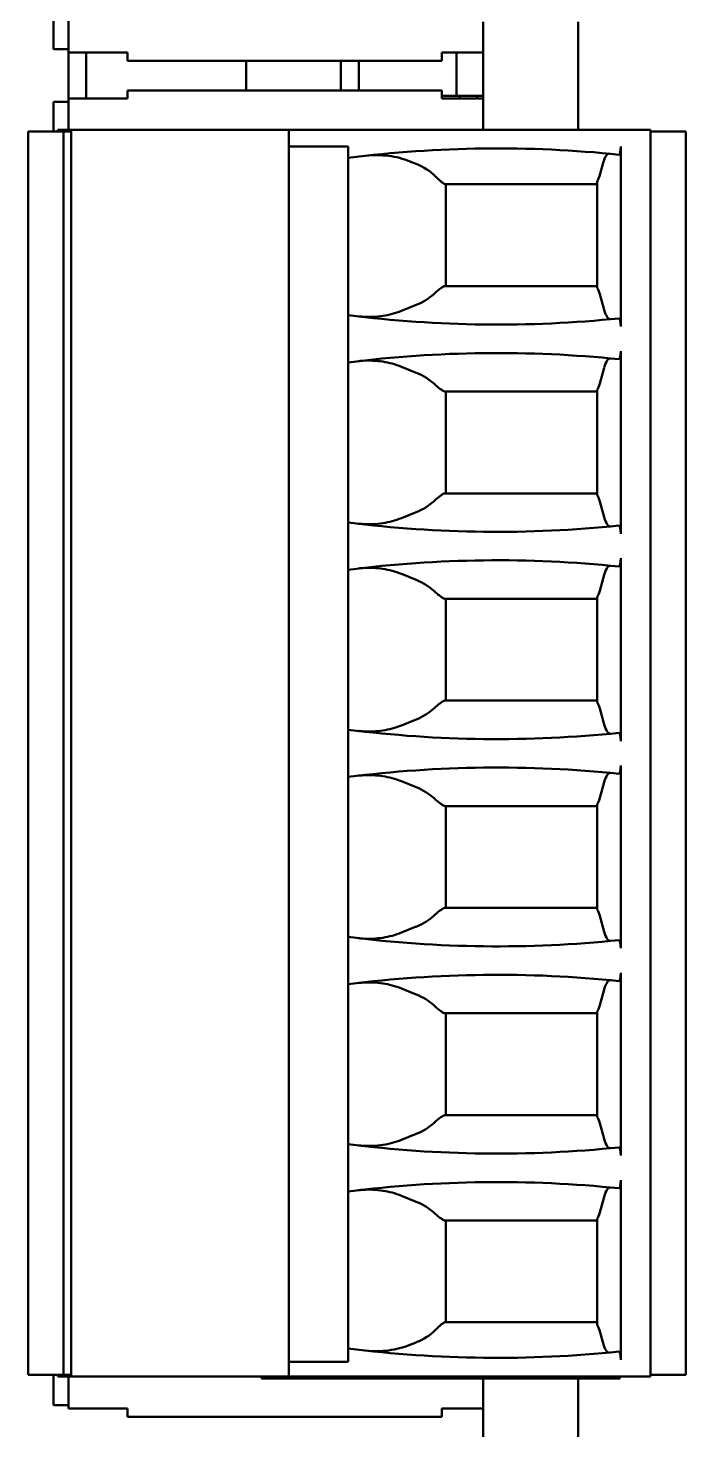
# Model space of a CAD drawing. Header units: millimetres. Extents: x 3100 to 5091, y 868 to 1900.
# Drawn here: x 3445.26 to 3456.36, y 1621.35 to 1645.03 of the extents above; entities that cross this region are included whole.
import ezdxf

# ---------------------------------------------------------------- set-up
doc = ezdxf.new("R2010")
doc.units = ezdxf.units.MM
doc.header["$LTSCALE"] = 1.8
doc.layers.add('외형선(ISO)', color=7, linetype='Continuous', lineweight=50)

msp = doc.modelspace()

# ---------------------------------------------------------------- linework, layer by layer
at = {"layer": '외형선(ISO)'}
for p, q in [((3445.69, 1645.191), (3445.69, 1644.672)), ((3445.94, 1644.617), (3445.94, 1645.161)), ((3452.94, 1644.616), (3452.94, 1645.131)), ((3454.54, 1645.131), (3454.54, 1643.311)), ((3445.94, 1644.672), (3445.69, 1644.672)), ((3445.94, 1644.617), (3445.94, 1643.835)), ((3446.04, 1644.616), (3446.94, 1644.616)), ((3446.24, 1644.616), (3446.24, 1643.837)), ((3446.94, 1644.476), (3446.94, 1644.616)), ((3446.94, 1644.476), (3452.24, 1644.476)), ((3448.94, 1644.476), (3448.94, 1643.976)), ((3450.54, 1644.476), (3450.54, 1643.976)), ((3450.84, 1644.476), (3450.84, 1643.976)), ((3452.24, 1644.616), (3452.94, 1644.616)), ((3452.24, 1644.616), (3452.24, 1644.476)), ((3452.49, 1644.616), (3452.49, 1643.886)), ((3452.94, 1643.837), (3452.94, 1644.616)), ((3446.94, 1643.976), (3452.24, 1643.976)), ((3446.94, 1643.837), (3446.94, 1643.976)), ((3452.24, 1643.976), (3452.24, 1643.837)), ((3445.69, 1643.781), (3445.94, 1643.781)), ((3445.69, 1643.781), (3445.69, 1643.281)), ((3445.94, 1643.311), (3445.94, 1643.835)), ((3446.94, 1643.837), (3446.04, 1643.837)), ((3452.49, 1643.886), (3452.24, 1643.886)), ((3452.94, 1643.837), (3452.24, 1643.837)), ((3452.94, 1643.886), (3452.49, 1643.886)), ((3452.54, 1643.886), (3452.54, 1643.837)), ((3452.84, 1643.837), (3452.84, 1643.886)), ((3452.94, 1643.311), (3452.94, 1643.837)), ((3445.26, 1643.281), (3445.86, 1643.281)), ((3445.26, 1643.281), (3445.26, 1622.286)), ((3445.986, 1643.311), (3445.76, 1643.311)), ((3445.76, 1643.281), (3445.76, 1643.311)), ((3445.86, 1643.281), (3445.986, 1643.281)), ((3445.86, 1643.281), (3445.86, 1622.286)), ((3445.986, 1643.311), (3445.986, 1643.281)), ((3445.986, 1643.311), (3446.011, 1643.311)), ((3445.986, 1643.281), (3445.986, 1622.286)), ((3446.011, 1643.311), (3446.159, 1643.311)), ((3446.159, 1643.311), (3449.66, 1643.311)), ((3450.16, 1643.311), (3449.66, 1643.311)), ((3449.66, 1643.311), (3449.66, 1643.031)), ((3450.16, 1643.311), (3455.76, 1643.311)), ((3455.76, 1643.311), (3455.76, 1643.281)), ((3455.76, 1643.281), (3456.36, 1643.281)), ((3455.76, 1643.281), (3455.76, 1622.286)), ((3456.36, 1643.281), (3456.36, 1622.286)), ((3449.66, 1643.031), (3450.16, 1643.031)), ((3449.66, 1622.506), (3449.66, 1643.031)), ((3450.16, 1643.031), (3450.36, 1643.031)), ((3450.36, 1643.031), (3450.66, 1643.031)), ((3450.66, 1622.506), (3450.66, 1643.031)), ((3455.26, 1643.029), (3455.26, 1639.989)), ((3451.704, 1642.777), (3451.81, 1642.734)), ((3454.963, 1642.75), (3454.899, 1642.527)), ((3452.3, 1642.391), (3454.86, 1642.391)), ((3452.31, 1640.671), (3452.31, 1642.391)), ((3454.86, 1640.644), (3454.86, 1642.43)), ((3454.86, 1640.671), (3452.294, 1640.671)), ((3454.906, 1640.536), (3454.982, 1640.269)), ((3451.81, 1640.354), (3451.56, 1640.253)), ((3455.26, 1639.574), (3455.26, 1636.489)), ((3451.81, 1639.209), (3451.56, 1639.31)), ((3454.982, 1639.293), (3454.906, 1639.027)), ((3454.86, 1638.891), (3452.294, 1638.891)), ((3452.31, 1638.891), (3452.31, 1637.171)), ((3454.86, 1637.144), (3454.86, 1638.919)), ((3454.86, 1637.171), (3452.294, 1637.171)), ((3451.81, 1636.854), (3451.56, 1636.753)), ((3454.906, 1637.036), (3454.982, 1636.769)), ((3455.26, 1636.074), (3455.26, 1632.989)), ((3451.81, 1635.709), (3451.56, 1635.81)), ((3454.982, 1635.793), (3454.906, 1635.527)), ((3454.86, 1635.391), (3452.294, 1635.391)), ((3452.31, 1635.391), (3452.31, 1633.671)), ((3454.86, 1633.644), (3454.86, 1635.419)), ((3454.86, 1633.671), (3452.294, 1633.671)), ((3454.906, 1633.536), (3454.982, 1633.269)), ((3451.81, 1633.354), (3451.56, 1633.253)), ((3455.26, 1632.574), (3455.26, 1629.489)), ((3451.81, 1632.209), (3451.56, 1632.31)), ((3454.982, 1632.293), (3454.906, 1632.027)), ((3454.86, 1631.891), (3452.294, 1631.891)), ((3452.31, 1631.891), (3452.31, 1630.171)), ((3454.86, 1630.144), (3454.86, 1631.919)), ((3454.86, 1630.171), (3452.294, 1630.171)), ((3454.906, 1630.036), (3454.982, 1629.769)), ((3451.81, 1629.854), (3451.56, 1629.753)), ((3455.26, 1629.074), (3455.26, 1625.989)), ((3451.81, 1628.709), (3451.56, 1628.81)), ((3454.982, 1628.793), (3454.906, 1628.527)), ((3454.86, 1628.391), (3452.294, 1628.391)), ((3452.31, 1628.391), (3452.31, 1626.671)), ((3454.86, 1626.644), (3454.86, 1628.419)), ((3454.86, 1626.671), (3452.294, 1626.671)), ((3454.906, 1626.536), (3454.982, 1626.269)), ((3451.81, 1626.354), (3451.56, 1626.253)), ((3455.26, 1622.54), (3455.26, 1625.574)), ((3451.81, 1625.209), (3451.56, 1625.31)), ((3454.982, 1625.293), (3454.906, 1625.027)), ((3454.86, 1624.891), (3452.294, 1624.891)), ((3452.31, 1624.891), (3452.31, 1623.176)), ((3454.86, 1624.919), (3454.86, 1623.138)), ((3452.3, 1623.176), (3454.86, 1623.176)), ((3454.962, 1622.819), (3454.899, 1623.041)), ((3451.704, 1622.791), (3451.81, 1622.834)), ((3449.66, 1622.506), (3450.16, 1622.506)), ((3449.66, 1622.256), (3449.66, 1622.506)), ((3450.16, 1622.506), (3450.36, 1622.506)), ((3450.36, 1622.506), (3450.66, 1622.506)), ((3445.26, 1622.286), (3445.86, 1622.286)), ((3445.69, 1622.286), (3445.69, 1621.772)), ((3445.76, 1622.256), (3445.76, 1622.286)), ((3445.76, 1622.256), (3445.986, 1622.256)), ((3445.86, 1622.286), (3445.986, 1622.286)), ((3445.94, 1621.718), (3445.94, 1622.256)), ((3445.986, 1622.286), (3445.986, 1622.256)), ((3445.986, 1622.256), (3446.011, 1622.256)), ((3446.011, 1622.256), (3446.159, 1622.256)), ((3446.159, 1622.256), (3449.66, 1622.256)), ((3449.198, 1622.256), (3449.198, 1622.226)), ((3449.198, 1622.226), (3449.398, 1622.226)), ((3449.398, 1622.226), (3455.043, 1622.226)), ((3450.16, 1622.256), (3449.66, 1622.256)), ((3450.16, 1622.256), (3455.76, 1622.256)), ((3452.94, 1621.716), (3452.94, 1622.226)), ((3454.54, 1622.226), (3454.54, 1620.406)), ((3455.043, 1622.226), (3455.243, 1622.226)), ((3455.243, 1622.256), (3455.243, 1622.226)), ((3455.76, 1622.286), (3456.36, 1622.286)), ((3455.76, 1622.286), (3455.76, 1622.256)), ((3445.94, 1621.772), (3445.69, 1621.772)), ((3446.04, 1621.716), (3446.94, 1621.716)), ((3446.94, 1621.576), (3446.94, 1621.716)), ((3452.24, 1621.716), (3452.94, 1621.716)), ((3452.24, 1621.716), (3452.24, 1621.576)), ((3452.94, 1620.937), (3452.94, 1621.716)), ((3446.94, 1621.576), (3452.24, 1621.576))]:
    msp.add_line(p, q, dxfattribs=at)
for centre, start, end in [((3453.18, 1622.996), 84.1111, 97.2385), ((3453.18, 1660.021), 262.7615, 275.8889), ((3453.18, 1619.541), 84.1111, 97.2385), ((3453.18, 1656.521), 262.7615, 275.8889), ((3453.18, 1616.041), 84.1111, 97.2385), ((3453.18, 1653.021), 262.7615, 275.8889), ((3453.18, 1612.541), 84.1111, 97.2385), ((3453.18, 1649.521), 262.7615, 275.8889), ((3453.18, 1609.041), 84.1111, 97.2385), ((3453.18, 1646.021), 262.7615, 275.8889), ((3453.18, 1605.541), 84.1111, 97.2385), ((3453.174, 1642.572), 262.7785, 275.9059)]:
    msp.add_arc(centre, 20, start, end, dxfattribs=at)
for centre, major_axis, ratio, start_param, end_param in [((3446.04, 1644.617), (-0.1, 0), 0.017455, 0, 1.570796), ((3446.04, 1643.835), (-0.1, 0), 0.017455, 4.712389, 6.283185), ((3455.232, 1643.032), (-0.001, 0.141), 0.19886, 3.120222, 4.690683), ((3455.063, 1642.005), (0.001, -0.903), 0.195741, 3.122842, 3.740428), ((3451.31, 1642.127), (-1, 0), 0.700208, 3.749387, 4.18879), ((3454.813, 1643.141), (0, 0.75), 0.2, 3.462364, 3.752458), ((3454.82, 1639.921), (0, 0.75), 0.2, 5.67232, 6.011922), ((3451.31, 1640.96), (-1, 0), 0.700208, 2.094395, 2.489853), ((3455.082, 1641.015), (0.001, 0.903), 0.195704, 2.542826, 3.16053), ((3455.232, 1639.986), (0.001, 0.141), 0.19886, 4.734095, 6.304556), ((3455.082, 1638.548), (-0.001, 0.903), 0.195704, 6.264248, 6.881951), ((3455.232, 1639.577), (-0.001, 0.141), 0.19886, 3.120222, 4.690683), ((3451.31, 1638.602), (-1, 0), 0.700208, 3.793333, 4.18879), ((3454.82, 1639.641), (0, 0.75), 0.2, 3.412856, 3.752458), ((3454.82, 1636.421), (0, 0.75), 0.2, 5.67232, 6.011922), ((3451.31, 1637.46), (-1, 0), 0.700208, 2.094395, 2.489853), ((3455.082, 1637.515), (0.001, 0.903), 0.195704, 2.542826, 3.16053), ((3455.232, 1636.486), (0.001, 0.141), 0.19886, 4.734095, 6.304556), ((3455.082, 1635.048), (-0.001, 0.903), 0.195704, 6.264248, 6.881951), ((3455.232, 1636.077), (-0.001, 0.141), 0.19886, 3.120222, 4.690683), ((3451.31, 1635.102), (-1, 0), 0.700208, 3.793333, 4.18879), ((3454.82, 1636.141), (0, 0.75), 0.2, 3.412856, 3.752458), ((3451.31, 1633.96), (-1, 0), 0.700208, 2.094395, 2.489853), ((3454.82, 1632.921), (0, 0.75), 0.2, 5.67232, 6.011922), ((3455.082, 1634.015), (0.001, 0.903), 0.195704, 2.542826, 3.16053), ((3455.232, 1632.986), (0.001, 0.141), 0.19886, 4.734095, 6.304556), ((3455.082, 1631.548), (-0.001, 0.903), 0.195704, 6.264248, 6.881951), ((3455.232, 1632.577), (-0.001, 0.141), 0.19886, 3.120222, 4.690683), ((3451.31, 1631.602), (-1, 0), 0.700208, 3.793333, 4.18879), ((3454.82, 1632.641), (0, 0.75), 0.2, 3.412856, 3.752458), ((3451.31, 1630.46), (-1, 0), 0.700208, 2.094395, 2.489853), ((3454.82, 1629.421), (0, 0.75), 0.2, 5.67232, 6.011922), ((3455.082, 1630.515), (0.001, 0.903), 0.195704, 2.542826, 3.16053), ((3455.232, 1629.486), (0.001, 0.141), 0.19886, 4.734095, 6.304556), ((3455.232, 1629.077), (-0.001, 0.141), 0.19886, 3.120222, 4.690683), ((3455.082, 1628.048), (-0.001, 0.903), 0.195704, 6.264248, 6.881951), ((3451.31, 1628.102), (-1, 0), 0.700208, 3.793333, 4.18879), ((3454.82, 1629.141), (0, 0.75), 0.2, 3.412856, 3.752458), ((3451.31, 1626.96), (-1, 0), 0.700208, 2.094395, 2.489853), ((3454.82, 1625.921), (0, 0.75), 0.2, 5.67232, 6.011922), ((3455.082, 1627.015), (0.001, 0.903), 0.195704, 2.542826, 3.16053), ((3455.232, 1625.986), (0.001, 0.141), 0.19886, 4.734095, 6.304556), ((3455.232, 1625.577), (-0.001, 0.141), 0.19886, 3.120222, 4.690683), ((3455.082, 1624.548), (-0.001, 0.903), 0.195704, 6.264248, 6.881951), ((3451.31, 1624.602), (-1, 0), 0.700208, 3.793333, 4.18879), ((3454.82, 1625.641), (0, 0.75), 0.2, 3.412856, 3.752458), ((3454.813, 1622.426), (0, -0.75), 0.2, 2.530727, 2.820821), ((3451.31, 1623.441), (-1, 0), 0.700208, 2.094395, 2.533798), ((3455.063, 1623.564), (0.001, 0.903), 0.19573, 2.542777, 3.160397), ((3455.232, 1622.537), (0.001, 0.141), 0.198853, 4.734156, 6.304617), ((3446.04, 1621.718), (-0.1, 0), 0.017455, 0, 1.570796)]:
    msp.add_ellipse(centre, major_axis=major_axis, ratio=ratio, start_param=start_param, end_param=end_param, dxfattribs=at)
for points, knots in [([(3450.96, 1642.873), (3451.088, 1642.887), (3451.217, 1642.886), (3451.466, 1642.854), (3451.588, 1642.823), (3451.704, 1642.777)], [0, 0, 0, 0, 0.04427376, 0.04427376, 0.08691451, 0.08691451, 0.08691451, 0.08691451]), ([(3452.131, 1642.527), (3452.141, 1642.517), (3452.151, 1642.507), (3452.161, 1642.498), (3452.17, 1642.488), (3452.18, 1642.48), (3452.189, 1642.471), (3452.197, 1642.463), (3452.206, 1642.455), (3452.214, 1642.448), (3452.222, 1642.441), (3452.23, 1642.435), (3452.238, 1642.429), (3452.245, 1642.423), (3452.252, 1642.417), (3452.258, 1642.413), (3452.264, 1642.408), (3452.27, 1642.404), (3452.276, 1642.401), (3452.281, 1642.398), (3452.286, 1642.395), (3452.29, 1642.394), (3452.294, 1642.392), (3452.297, 1642.391), (3452.3, 1642.391)], [0, 0, 0, 0, 0.0615737, 0.0615737, 0.0615737, 0.1229798, 0.1229798, 0.1229798, 0.1841543, 0.1841543, 0.1841543, 0.2455495, 0.2455495, 0.2455495, 0.307186, 0.307186, 0.307186, 0.3687681, 0.3687681, 0.3687681, 0.4300725, 0.4300725, 0.4300725, 0.4913558, 0.4913558, 0.4913558, 0.4913558]), ([(3452.294, 1640.671), (3452.293, 1640.671), (3452.291, 1640.671), (3452.288, 1640.671), (3452.286, 1640.67), (3452.284, 1640.67), (3452.281, 1640.669), (3452.277, 1640.667), (3452.271, 1640.665), (3452.265, 1640.662), (3452.259, 1640.658), (3452.252, 1640.655), (3452.245, 1640.65), (3452.238, 1640.645), (3452.23, 1640.64), (3452.222, 1640.634), (3452.214, 1640.628), (3452.205, 1640.621), (3452.196, 1640.614), (3452.187, 1640.607), (3452.177, 1640.599), (3452.168, 1640.591), (3452.158, 1640.583), (3452.148, 1640.574), (3452.137, 1640.565), (3452.127, 1640.556), (3452.116, 1640.546), (3452.105, 1640.536)], [0, 0, 0, 0, 0.0313166, 0.0313166, 0.0313166, 0.0625856, 0.0625856, 0.0625856, 0.1248188, 0.1248188, 0.1248188, 0.1870615, 0.1870615, 0.1870615, 0.2495426, 0.2495426, 0.2495426, 0.3120601, 0.3120601, 0.3120601, 0.3743357, 0.3743357, 0.3743357, 0.436471, 0.436471, 0.436471, 0.4988099, 0.4988099, 0.4988099, 0.4988099]), ([(3451.56, 1640.253), (3451.459, 1640.212), (3451.353, 1640.184), (3451.135, 1640.15), (3451.022, 1640.146), (3450.91, 1640.153)], [0, 0, 0, 0, 0.0371819, 0.0371819, 0.07588669, 0.07588669, 0.07588669, 0.07588669]), ([(3450.837, 1640.159), (3450.843, 1640.158), (3450.848, 1640.158), (3450.854, 1640.157), (3450.86, 1640.157), (3450.866, 1640.156), (3450.872, 1640.156), (3450.878, 1640.155), (3450.885, 1640.155), (3450.891, 1640.154), (3450.897, 1640.154), (3450.904, 1640.153), (3450.91, 1640.153)], [0, 0, 0, 0, 0.02242413, 0.02242413, 0.02242413, 0.04487167, 0.04487167, 0.04487167, 0.06731962, 0.06731962, 0.06731962, 0.08974426, 0.08974426, 0.08974426, 0.08974426]), ([(3450.91, 1639.41), (3450.904, 1639.41), (3450.897, 1639.409), (3450.891, 1639.409), (3450.885, 1639.408), (3450.878, 1639.408), (3450.872, 1639.407), (3450.866, 1639.407), (3450.86, 1639.406), (3450.854, 1639.406), (3450.848, 1639.405), (3450.843, 1639.404), (3450.837, 1639.404)], [0, 0, 0, 0, 0.02242464, 0.02242464, 0.02242464, 0.04487259, 0.04487259, 0.04487259, 0.06732013, 0.06732013, 0.06732013, 0.08974426, 0.08974426, 0.08974426, 0.08974426]), ([(3451.56, 1639.31), (3451.459, 1639.351), (3451.353, 1639.379), (3451.135, 1639.412), (3451.022, 1639.417), (3450.91, 1639.41)], [-0.07609029, -0.07609029, -0.07609029, -0.07609029, -0.03880913, -0.03880913, -0.000001, -0.000001, -0.000001, -0.000001]), ([(3452.105, 1639.027), (3452.116, 1639.017), (3452.127, 1639.007), (3452.137, 1638.998), (3452.148, 1638.989), (3452.158, 1638.98), (3452.168, 1638.972), (3452.177, 1638.964), (3452.187, 1638.956), (3452.196, 1638.949), (3452.205, 1638.942), (3452.214, 1638.935), (3452.222, 1638.929), (3452.23, 1638.923), (3452.238, 1638.918), (3452.245, 1638.913), (3452.252, 1638.908), (3452.259, 1638.904), (3452.265, 1638.901), (3452.271, 1638.898), (3452.277, 1638.896), (3452.281, 1638.894), (3452.284, 1638.893), (3452.286, 1638.892), (3452.288, 1638.892), (3452.291, 1638.892), (3452.293, 1638.891), (3452.294, 1638.891)], [0, 0, 0, 0, 0.0622899, 0.0622899, 0.0622899, 0.1243818, 0.1243818, 0.1243818, 0.1867449, 0.1867449, 0.1867449, 0.2493147, 0.2493147, 0.2493147, 0.3118193, 0.3118193, 0.3118193, 0.374065, 0.374065, 0.374065, 0.436259, 0.436259, 0.436259, 0.4675089, 0.4675089, 0.4675089, 0.4988099, 0.4988099, 0.4988099, 0.4988099]), ([(3452.294, 1637.171), (3452.293, 1637.171), (3452.291, 1637.171), (3452.288, 1637.171), (3452.286, 1637.17), (3452.284, 1637.17), (3452.281, 1637.169), (3452.277, 1637.167), (3452.271, 1637.165), (3452.265, 1637.162), (3452.259, 1637.158), (3452.252, 1637.155), (3452.245, 1637.15), (3452.238, 1637.145), (3452.23, 1637.14), (3452.222, 1637.134), (3452.214, 1637.128), (3452.205, 1637.121), (3452.196, 1637.114), (3452.187, 1637.107), (3452.177, 1637.099), (3452.168, 1637.091), (3452.158, 1637.083), (3452.148, 1637.074), (3452.137, 1637.065), (3452.127, 1637.056), (3452.116, 1637.046), (3452.105, 1637.036)], [0, 0, 0, 0, 0.0313166, 0.0313166, 0.0313166, 0.0625856, 0.0625856, 0.0625856, 0.1248188, 0.1248188, 0.1248188, 0.1870615, 0.1870615, 0.1870615, 0.2495426, 0.2495426, 0.2495426, 0.3120601, 0.3120601, 0.3120601, 0.3743357, 0.3743357, 0.3743357, 0.436471, 0.436471, 0.436471, 0.4988099, 0.4988099, 0.4988099, 0.4988099]), ([(3450.837, 1636.659), (3450.843, 1636.658), (3450.848, 1636.658), (3450.854, 1636.657), (3450.86, 1636.657), (3450.866, 1636.656), (3450.872, 1636.656), (3450.878, 1636.655), (3450.885, 1636.655), (3450.891, 1636.654), (3450.897, 1636.654), (3450.904, 1636.653), (3450.91, 1636.653)], [0, 0, 0, 0, 0.02242413, 0.02242413, 0.02242413, 0.04487167, 0.04487167, 0.04487167, 0.06731962, 0.06731962, 0.06731962, 0.08974426, 0.08974426, 0.08974426, 0.08974426]), ([(3451.56, 1636.753), (3451.459, 1636.712), (3451.353, 1636.684), (3451.135, 1636.65), (3451.022, 1636.646), (3450.91, 1636.653)], [0, 0, 0, 0, 0.0371819, 0.0371819, 0.07588669, 0.07588669, 0.07588669, 0.07588669]), ([(3450.91, 1635.91), (3450.904, 1635.91), (3450.897, 1635.909), (3450.891, 1635.909), (3450.885, 1635.908), (3450.878, 1635.908), (3450.872, 1635.907), (3450.866, 1635.907), (3450.86, 1635.906), (3450.854, 1635.906), (3450.848, 1635.905), (3450.843, 1635.904), (3450.837, 1635.904)], [0, 0, 0, 0, 0.02242464, 0.02242464, 0.02242464, 0.04487259, 0.04487259, 0.04487259, 0.06732013, 0.06732013, 0.06732013, 0.08974426, 0.08974426, 0.08974426, 0.08974426]), ([(3451.56, 1635.81), (3451.459, 1635.851), (3451.353, 1635.879), (3451.135, 1635.912), (3451.022, 1635.917), (3450.91, 1635.91)], [-0.07609029, -0.07609029, -0.07609029, -0.07609029, -0.03880913, -0.03880913, -0.000001, -0.000001, -0.000001, -0.000001]), ([(3452.105, 1635.527), (3452.116, 1635.517), (3452.127, 1635.507), (3452.137, 1635.498), (3452.148, 1635.489), (3452.158, 1635.48), (3452.168, 1635.472), (3452.177, 1635.464), (3452.187, 1635.456), (3452.196, 1635.449), (3452.205, 1635.442), (3452.214, 1635.435), (3452.222, 1635.429), (3452.23, 1635.423), (3452.238, 1635.418), (3452.245, 1635.413), (3452.252, 1635.408), (3452.259, 1635.404), (3452.265, 1635.401), (3452.271, 1635.398), (3452.277, 1635.396), (3452.281, 1635.394), (3452.284, 1635.393), (3452.286, 1635.392), (3452.288, 1635.392), (3452.291, 1635.392), (3452.293, 1635.391), (3452.294, 1635.391)], [0, 0, 0, 0, 0.0622899, 0.0622899, 0.0622899, 0.1243818, 0.1243818, 0.1243818, 0.1867449, 0.1867449, 0.1867449, 0.2493147, 0.2493147, 0.2493147, 0.3118193, 0.3118193, 0.3118193, 0.374065, 0.374065, 0.374065, 0.436259, 0.436259, 0.436259, 0.4675089, 0.4675089, 0.4675089, 0.4988099, 0.4988099, 0.4988099, 0.4988099]), ([(3452.294, 1633.671), (3452.293, 1633.671), (3452.291, 1633.671), (3452.288, 1633.671), (3452.286, 1633.67), (3452.284, 1633.67), (3452.281, 1633.669), (3452.277, 1633.667), (3452.271, 1633.665), (3452.265, 1633.662), (3452.259, 1633.658), (3452.252, 1633.655), (3452.245, 1633.65), (3452.238, 1633.645), (3452.23, 1633.64), (3452.222, 1633.634), (3452.214, 1633.628), (3452.205, 1633.621), (3452.196, 1633.614), (3452.187, 1633.607), (3452.177, 1633.599), (3452.168, 1633.591), (3452.158, 1633.583), (3452.148, 1633.574), (3452.137, 1633.565), (3452.127, 1633.556), (3452.116, 1633.546), (3452.105, 1633.536)], [0, 0, 0, 0, 0.0313166, 0.0313166, 0.0313166, 0.0625856, 0.0625856, 0.0625856, 0.1248188, 0.1248188, 0.1248188, 0.1870615, 0.1870615, 0.1870615, 0.2495426, 0.2495426, 0.2495426, 0.3120601, 0.3120601, 0.3120601, 0.3743357, 0.3743357, 0.3743357, 0.436471, 0.436471, 0.436471, 0.4988099, 0.4988099, 0.4988099, 0.4988099]), ([(3450.837, 1633.159), (3450.843, 1633.158), (3450.848, 1633.158), (3450.854, 1633.157), (3450.86, 1633.157), (3450.866, 1633.156), (3450.872, 1633.156), (3450.878, 1633.155), (3450.885, 1633.155), (3450.891, 1633.154), (3450.897, 1633.154), (3450.904, 1633.153), (3450.91, 1633.153)], [0, 0, 0, 0, 0.02242413, 0.02242413, 0.02242413, 0.04487167, 0.04487167, 0.04487167, 0.06731962, 0.06731962, 0.06731962, 0.08974426, 0.08974426, 0.08974426, 0.08974426]), ([(3451.56, 1633.253), (3451.459, 1633.212), (3451.353, 1633.184), (3451.135, 1633.15), (3451.022, 1633.146), (3450.91, 1633.153)], [0, 0, 0, 0, 0.0371819, 0.0371819, 0.07588669, 0.07588669, 0.07588669, 0.07588669]), ([(3450.91, 1632.41), (3450.904, 1632.41), (3450.897, 1632.409), (3450.891, 1632.409), (3450.885, 1632.408), (3450.878, 1632.408), (3450.872, 1632.407), (3450.866, 1632.407), (3450.86, 1632.406), (3450.854, 1632.406), (3450.848, 1632.405), (3450.843, 1632.404), (3450.837, 1632.404)], [0, 0, 0, 0, 0.02242464, 0.02242464, 0.02242464, 0.04487259, 0.04487259, 0.04487259, 0.06732013, 0.06732013, 0.06732013, 0.08974426, 0.08974426, 0.08974426, 0.08974426]), ([(3451.56, 1632.31), (3451.459, 1632.351), (3451.353, 1632.379), (3451.135, 1632.412), (3451.022, 1632.417), (3450.91, 1632.41)], [-0.07609029, -0.07609029, -0.07609029, -0.07609029, -0.03880913, -0.03880913, -0.000001, -0.000001, -0.000001, -0.000001]), ([(3452.105, 1632.027), (3452.116, 1632.017), (3452.127, 1632.007), (3452.137, 1631.998), (3452.148, 1631.989), (3452.158, 1631.98), (3452.168, 1631.972), (3452.177, 1631.964), (3452.187, 1631.956), (3452.196, 1631.949), (3452.205, 1631.942), (3452.214, 1631.935), (3452.222, 1631.929), (3452.23, 1631.923), (3452.238, 1631.918), (3452.245, 1631.913), (3452.252, 1631.908), (3452.259, 1631.904), (3452.265, 1631.901), (3452.271, 1631.898), (3452.277, 1631.896), (3452.281, 1631.894), (3452.284, 1631.893), (3452.286, 1631.892), (3452.288, 1631.892), (3452.291, 1631.892), (3452.293, 1631.891), (3452.294, 1631.891)], [0, 0, 0, 0, 0.0622899, 0.0622899, 0.0622899, 0.1243818, 0.1243818, 0.1243818, 0.1867449, 0.1867449, 0.1867449, 0.2493147, 0.2493147, 0.2493147, 0.3118193, 0.3118193, 0.3118193, 0.374065, 0.374065, 0.374065, 0.436259, 0.436259, 0.436259, 0.4675089, 0.4675089, 0.4675089, 0.4988099, 0.4988099, 0.4988099, 0.4988099]), ([(3452.294, 1630.171), (3452.293, 1630.171), (3452.291, 1630.171), (3452.288, 1630.171), (3452.286, 1630.17), (3452.284, 1630.17), (3452.281, 1630.169), (3452.277, 1630.167), (3452.271, 1630.165), (3452.265, 1630.162), (3452.259, 1630.158), (3452.252, 1630.155), (3452.245, 1630.15), (3452.238, 1630.145), (3452.23, 1630.14), (3452.222, 1630.134), (3452.214, 1630.128), (3452.205, 1630.121), (3452.196, 1630.114), (3452.187, 1630.107), (3452.177, 1630.099), (3452.168, 1630.091), (3452.158, 1630.083), (3452.148, 1630.074), (3452.137, 1630.065), (3452.127, 1630.056), (3452.116, 1630.046), (3452.105, 1630.036)], [0, 0, 0, 0, 0.0313166, 0.0313166, 0.0313166, 0.0625856, 0.0625856, 0.0625856, 0.1248188, 0.1248188, 0.1248188, 0.1870615, 0.1870615, 0.1870615, 0.2495426, 0.2495426, 0.2495426, 0.3120601, 0.3120601, 0.3120601, 0.3743357, 0.3743357, 0.3743357, 0.436471, 0.436471, 0.436471, 0.4988099, 0.4988099, 0.4988099, 0.4988099]), ([(3451.56, 1629.753), (3451.459, 1629.712), (3451.353, 1629.684), (3451.135, 1629.65), (3451.022, 1629.646), (3450.91, 1629.653)], [0, 0, 0, 0, 0.0371819, 0.0371819, 0.07588669, 0.07588669, 0.07588669, 0.07588669]), ([(3450.837, 1629.659), (3450.843, 1629.658), (3450.848, 1629.658), (3450.854, 1629.657), (3450.86, 1629.657), (3450.866, 1629.656), (3450.872, 1629.656), (3450.878, 1629.655), (3450.885, 1629.655), (3450.891, 1629.654), (3450.897, 1629.654), (3450.904, 1629.653), (3450.91, 1629.653)], [0, 0, 0, 0, 0.02242413, 0.02242413, 0.02242413, 0.04487167, 0.04487167, 0.04487167, 0.06731962, 0.06731962, 0.06731962, 0.08974426, 0.08974426, 0.08974426, 0.08974426]), ([(3450.91, 1628.91), (3450.904, 1628.91), (3450.897, 1628.909), (3450.891, 1628.909), (3450.885, 1628.908), (3450.878, 1628.908), (3450.872, 1628.907), (3450.866, 1628.907), (3450.86, 1628.906), (3450.854, 1628.906), (3450.848, 1628.905), (3450.843, 1628.904), (3450.837, 1628.904)], [0, 0, 0, 0, 0.02242464, 0.02242464, 0.02242464, 0.04487259, 0.04487259, 0.04487259, 0.06732013, 0.06732013, 0.06732013, 0.08974426, 0.08974426, 0.08974426, 0.08974426]), ([(3451.56, 1628.81), (3451.459, 1628.851), (3451.353, 1628.879), (3451.135, 1628.912), (3451.022, 1628.917), (3450.91, 1628.91)], [-0.07609029, -0.07609029, -0.07609029, -0.07609029, -0.03880913, -0.03880913, -0.000001, -0.000001, -0.000001, -0.000001]), ([(3452.105, 1628.527), (3452.116, 1628.517), (3452.127, 1628.507), (3452.137, 1628.498), (3452.148, 1628.489), (3452.158, 1628.48), (3452.168, 1628.472), (3452.177, 1628.464), (3452.187, 1628.456), (3452.196, 1628.449), (3452.205, 1628.442), (3452.214, 1628.435), (3452.222, 1628.429), (3452.23, 1628.423), (3452.238, 1628.418), (3452.245, 1628.413), (3452.252, 1628.408), (3452.259, 1628.404), (3452.265, 1628.401), (3452.271, 1628.398), (3452.277, 1628.396), (3452.281, 1628.394), (3452.284, 1628.393), (3452.286, 1628.392), (3452.288, 1628.392), (3452.291, 1628.392), (3452.293, 1628.391), (3452.294, 1628.391)], [0, 0, 0, 0, 0.0622899, 0.0622899, 0.0622899, 0.1243818, 0.1243818, 0.1243818, 0.1867449, 0.1867449, 0.1867449, 0.2493147, 0.2493147, 0.2493147, 0.3118193, 0.3118193, 0.3118193, 0.374065, 0.374065, 0.374065, 0.436259, 0.436259, 0.436259, 0.4675089, 0.4675089, 0.4675089, 0.4988099, 0.4988099, 0.4988099, 0.4988099]), ([(3452.294, 1626.671), (3452.293, 1626.671), (3452.291, 1626.671), (3452.288, 1626.671), (3452.286, 1626.67), (3452.284, 1626.67), (3452.281, 1626.669), (3452.277, 1626.667), (3452.271, 1626.665), (3452.265, 1626.662), (3452.259, 1626.658), (3452.252, 1626.655), (3452.245, 1626.65), (3452.238, 1626.645), (3452.23, 1626.64), (3452.222, 1626.634), (3452.214, 1626.628), (3452.205, 1626.621), (3452.196, 1626.614), (3452.187, 1626.607), (3452.177, 1626.599), (3452.168, 1626.591), (3452.158, 1626.583), (3452.148, 1626.574), (3452.137, 1626.565), (3452.127, 1626.556), (3452.116, 1626.546), (3452.105, 1626.536)], [0, 0, 0, 0, 0.0313166, 0.0313166, 0.0313166, 0.0625856, 0.0625856, 0.0625856, 0.1248188, 0.1248188, 0.1248188, 0.1870615, 0.1870615, 0.1870615, 0.2495426, 0.2495426, 0.2495426, 0.3120601, 0.3120601, 0.3120601, 0.3743357, 0.3743357, 0.3743357, 0.436471, 0.436471, 0.436471, 0.4988099, 0.4988099, 0.4988099, 0.4988099]), ([(3451.56, 1626.253), (3451.459, 1626.212), (3451.353, 1626.184), (3451.135, 1626.15), (3451.022, 1626.146), (3450.91, 1626.153)], [0, 0, 0, 0, 0.0371819, 0.0371819, 0.07588669, 0.07588669, 0.07588669, 0.07588669]), ([(3450.837, 1626.159), (3450.843, 1626.158), (3450.848, 1626.158), (3450.854, 1626.157), (3450.86, 1626.157), (3450.866, 1626.156), (3450.872, 1626.156), (3450.878, 1626.155), (3450.885, 1626.155), (3450.891, 1626.154), (3450.897, 1626.154), (3450.904, 1626.153), (3450.91, 1626.153)], [0, 0, 0, 0, 0.02242413, 0.02242413, 0.02242413, 0.04487167, 0.04487167, 0.04487167, 0.06731962, 0.06731962, 0.06731962, 0.08974426, 0.08974426, 0.08974426, 0.08974426]), ([(3450.91, 1625.41), (3450.904, 1625.41), (3450.897, 1625.409), (3450.891, 1625.409), (3450.885, 1625.408), (3450.878, 1625.408), (3450.872, 1625.407), (3450.866, 1625.407), (3450.86, 1625.406), (3450.854, 1625.406), (3450.848, 1625.405), (3450.843, 1625.404), (3450.837, 1625.404)], [0, 0, 0, 0, 0.02242464, 0.02242464, 0.02242464, 0.04487259, 0.04487259, 0.04487259, 0.06732013, 0.06732013, 0.06732013, 0.08974426, 0.08974426, 0.08974426, 0.08974426]), ([(3451.56, 1625.31), (3451.459, 1625.351), (3451.353, 1625.379), (3451.135, 1625.412), (3451.022, 1625.417), (3450.91, 1625.41)], [0, 0, 0, 0, 0.0371819, 0.0371819, 0.07588669, 0.07588669, 0.07588669, 0.07588669]), ([(3452.105, 1625.027), (3452.116, 1625.017), (3452.127, 1625.007), (3452.137, 1624.998), (3452.148, 1624.989), (3452.158, 1624.98), (3452.168, 1624.972), (3452.177, 1624.964), (3452.187, 1624.956), (3452.196, 1624.949), (3452.205, 1624.942), (3452.214, 1624.935), (3452.222, 1624.929), (3452.23, 1624.923), (3452.238, 1624.918), (3452.245, 1624.913), (3452.252, 1624.908), (3452.259, 1624.904), (3452.265, 1624.901), (3452.271, 1624.898), (3452.277, 1624.896), (3452.281, 1624.894), (3452.284, 1624.893), (3452.286, 1624.892), (3452.288, 1624.892), (3452.291, 1624.892), (3452.293, 1624.891), (3452.294, 1624.891)], [0, 0, 0, 0, 0.0622899, 0.0622899, 0.0622899, 0.1243818, 0.1243818, 0.1243818, 0.1867449, 0.1867449, 0.1867449, 0.2493147, 0.2493147, 0.2493147, 0.3118193, 0.3118193, 0.3118193, 0.374065, 0.374065, 0.374065, 0.436259, 0.436259, 0.436259, 0.4675089, 0.4675089, 0.4675089, 0.4988099, 0.4988099, 0.4988099, 0.4988099]), ([(3452.131, 1623.041), (3452.141, 1623.051), (3452.151, 1623.061), (3452.161, 1623.07), (3452.17, 1623.079), (3452.179, 1623.088), (3452.188, 1623.096), (3452.197, 1623.105), (3452.206, 1623.112), (3452.214, 1623.12), (3452.222, 1623.127), (3452.23, 1623.133), (3452.238, 1623.139), (3452.245, 1623.145), (3452.252, 1623.15), (3452.258, 1623.155), (3452.264, 1623.16), (3452.27, 1623.164), (3452.275, 1623.167), (3452.281, 1623.17), (3452.286, 1623.172), (3452.29, 1623.174), (3452.294, 1623.176), (3452.297, 1623.176), (3452.3, 1623.176)], [0, 0, 0, 0, 0.0612548, 0.0612548, 0.0612548, 0.1227852, 0.1227852, 0.1227852, 0.184342, 0.184342, 0.184342, 0.2457329, 0.2457329, 0.2457329, 0.3068652, 0.3068652, 0.3068652, 0.3682379, 0.3682379, 0.3682379, 0.429842, 0.429842, 0.429842, 0.4913558, 0.4913558, 0.4913558, 0.4913558]), ([(3451.704, 1622.791), (3451.589, 1622.745), (3451.466, 1622.714), (3451.217, 1622.682), (3451.088, 1622.681), (3450.96, 1622.695)], [0, 0, 0, 0, 0.04251897, 0.04251897, 0.08666371, 0.08666371, 0.08666371, 0.08666371])]:
    msp.add_open_spline(points, degree=3, knots=knots, dxfattribs=at)

doc.saveas('drawing.dxf')
